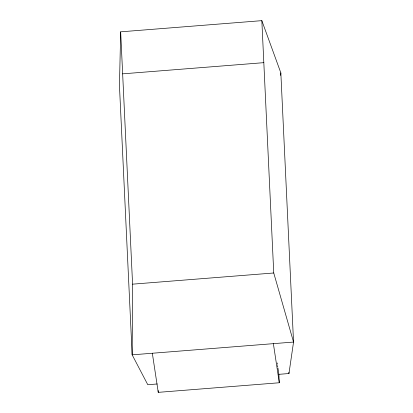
<?xml version="1.0" encoding="UTF-8"?>
<svg xmlns="http://www.w3.org/2000/svg" width="413" height="413" viewBox="0 0 413 413"><rect width="100%" height="100%" fill="white"/><g stroke="black" fill="none" stroke-linecap="round" stroke-linejoin="round"><path stroke-width="0.62" d="M277.934 368.024L278.889 374.333L288.955 373.533L293.545 342.057L280.84 72.869L261.837 20.65L120.668 31.832L132.578 284.165L132.16 354.844L147.787 384.72L157.224 383.971M120.668 31.832L119.455 85.656L132.16 354.844L293.545 342.057L273.747 272.983L261.837 20.65M280.639 75.414L280.84 72.869M122.651 73.844L263.819 62.662M132.578 284.165L273.747 272.983M152.335 353.244L158.251 392.35L279.286 382.758L278.889 374.333M277.175 362.981L277.366 364.24M277.557 365.5L277.743 366.765M273.375 343.657L279.286 382.758M288.894 372.247L288.955 373.533M158.164 390.543L158.251 392.35"/></g></svg>
